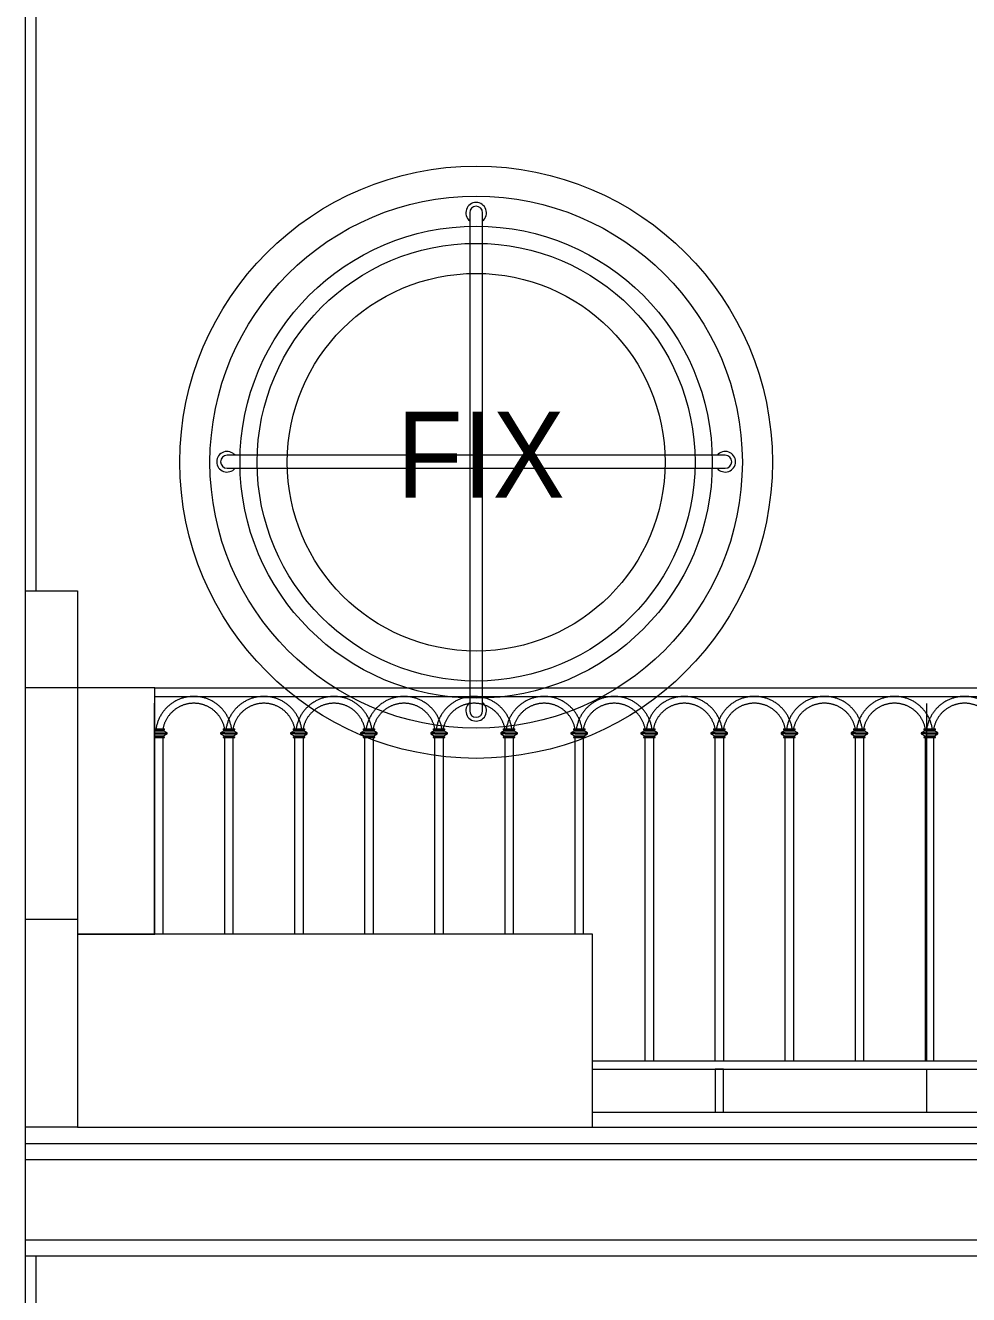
# Model space of a CAD drawing. Header units: millimetres. Extents: x -78046 to 260989, y -99288 to 158505.
# Drawn here: x 187339 to 189535, y 146957 to 149914 of the extents above; entities that cross this region are included whole.
import ezdxf
from ezdxf.xclip import XClip

# ---------------------------------------------------------------- set-up
doc = ezdxf.new("R2010")
doc.units = ezdxf.units.MM
doc.header["$LTSCALE"] = 100
doc.header["$XCLIPFRAME"] = 0
for name, color, linetype, lineweight in [('-HATCH', 8, 'Continuous', 5), ('-LINE1', 7, 'Continuous', 18), ('-LINE2', 252, 'Continuous', 9), ('-TEXT', 7, 'Continuous', 15)]:
    doc.layers.add(name, color=color, linetype=linetype, lineweight=lineweight)
doc.styles.add('X-5M-DH-TUM1$0$AVANTH', font='arial.ttf', dxfattribs={"width": 0.9})

# ---------------------------------------------------------------- blocks, each defined once
blk = doc.blocks.new('lancan')
for p, q in [((-1.1, 988.8), (6547.2, 988.8)), ((-1.1, 968.8), (6547.2, 968.8)), ((-4, 893), (0, 893)), ((-1.6, 891), (0, 891)), ((-1.6, 889), (20.8, 889)), ((0, 893), (19.2, 893)), ((19.2, 891), (0, 891)), ((19.2, 893), (23.2, 893)), ((19.2, 891), (20.8, 891)), ((20.8, 889), (20.8, 891)), ((20.8, 891), (23.2, 891)), ((29, 883.9), (20.8, 889)), ((23.2, 891), (23.2, 893)), ((161.6, 889), (153.4, 883.9)), ((159.2, 893), (159.2, 891)), ((159.2, 893), (163.2, 893)), ((159.2, 891), (161.6, 891)), ((161.6, 891), (161.6, 889)), ((161.6, 891), (163.2, 891)), ((161.6, 889), (184, 889)), ((163.2, 893), (182.4, 893)), ((182.4, 891), (163.2, 891)), ((182.4, 893), (186.4, 893)), ((182.4, 891), (184, 891)), ((184, 889), (184, 891)), ((184, 891), (186.4, 891)), ((192.2, 883.9), (184, 889)), ((186.4, 891), (186.4, 893)), ((324.8, 889), (316.6, 883.9)), ((322.4, 893), (322.4, 891)), ((322.4, 893), (326.4, 893)), ((322.4, 891), (324.8, 891)), ((324.8, 891), (324.8, 889)), ((324.8, 891), (326.4, 891)), ((324.8, 889), (347.2, 889)), ((326.4, 893), (345.6, 893)), ((345.6, 891), (326.4, 891)), ((345.6, 893), (349.6, 893)), ((345.6, 891), (347.2, 891)), ((347.2, 889), (347.2, 891)), ((347.2, 891), (349.6, 891)), ((355.4, 883.9), (347.2, 889)), ((349.6, 891), (349.6, 893)), ((488, 889), (479.8, 883.9)), ((485.6, 893), (485.6, 891)), ((485.6, 893), (489.6, 893)), ((485.6, 891), (488, 891)), ((488, 891), (488, 889)), ((488, 891), (489.6, 891)), ((488, 889), (510.4, 889)), ((489.6, 893), (508.8, 893)), ((508.8, 891), (489.6, 891)), ((508.8, 893), (512.8, 893)), ((508.8, 891), (510.4, 891)), ((510.4, 889), (510.4, 891)), ((510.4, 891), (512.8, 891)), ((518.6, 883.9), (510.4, 889)), ((512.8, 891), (512.8, 893)), ((651.2, 889), (643, 884)), ((648.8, 893), (648.8, 891)), ((648.8, 893), (652.8, 893)), ((648.8, 891), (651.2, 891)), ((651.2, 891), (651.2, 889)), ((651.2, 891), (652.8, 891)), ((651.2, 889), (673.6, 889)), ((652.8, 893), (672, 893)), ((672, 891), (652.8, 891)), ((672, 893), (676, 893)), ((672, 891), (673.6, 891)), ((673.6, 889), (673.6, 891)), ((673.6, 891), (676, 891)), ((681.8, 884), (673.6, 889)), ((676, 891), (676, 893)), ((814.4, 889), (806.2, 884)), ((812, 893), (812, 891)), ((812, 893), (816, 893)), ((812, 891), (814.4, 891)), ((814.4, 891), (814.4, 889)), ((814.4, 891), (816, 891)), ((814.4, 889), (836.8, 889)), ((816, 893), (835.2, 893)), ((835.2, 891), (816, 891)), ((835.2, 893), (839.2, 893)), ((835.2, 891), (836.8, 891)), ((836.8, 889), (836.8, 891)), ((836.8, 891), (839.2, 891)), ((845, 884), (836.8, 889)), ((839.2, 891), (839.2, 893)), ((977.6, 889), (969.4, 884)), ((975.2, 893), (975.2, 891)), ((975.2, 893), (979.2, 893)), ((975.2, 891), (977.6, 891)), ((977.6, 891), (977.6, 889)), ((977.6, 891), (979.2, 891)), ((977.6, 889), (1000, 889)), ((979.2, 893), (998.4, 893)), ((998.4, 891), (979.2, 891)), ((998.4, 893), (1002.4, 893)), ((998.4, 891), (1000, 891)), ((1000, 889), (1000, 891)), ((1000, 891), (1002.4, 891)), ((1008.2, 884), (1000, 889)), ((1002.4, 891), (1002.4, 893)), ((1140.8, 889), (1132.6, 884)), ((1138.4, 893), (1138.4, 891)), ((1138.4, 893), (1142.4, 893)), ((1138.4, 891), (1140.8, 891)), ((1140.8, 891), (1140.8, 889)), ((1140.8, 891), (1142.4, 891)), ((1140.8, 889), (1163.2, 889)), ((1142.4, 893), (1161.6, 893)), ((1161.6, 891), (1142.4, 891)), ((1161.6, 893), (1165.6, 893)), ((1161.6, 891), (1163.2, 891)), ((1163.2, 889), (1163.2, 891)), ((1163.2, 891), (1165.6, 891)), ((1171.4, 884), (1163.2, 889)), ((1165.6, 891), (1165.6, 893)), ((1304, 889), (1295.8, 884)), ((1301.6, 893), (1301.6, 891)), ((1301.6, 893), (1305.6, 893)), ((1301.6, 891), (1304, 891)), ((1304, 891), (1304, 889)), ((1304, 891), (1305.6, 891)), ((1304, 889), (1326.4, 889)), ((1305.6, 893), (1324.8, 893)), ((1324.8, 891), (1305.6, 891)), ((1324.8, 893), (1328.8, 893)), ((1324.8, 891), (1326.4, 891)), ((1326.4, 889), (1326.4, 891)), ((1326.4, 891), (1328.8, 891)), ((1334.6, 884), (1326.4, 889)), ((1328.8, 891), (1328.8, 893)), ((1467.2, 889), (1459, 884)), ((1464.8, 893), (1464.8, 891)), ((1464.8, 893), (1468.8, 893)), ((1464.8, 891), (1467.2, 891)), ((1467.2, 891), (1467.2, 889)), ((1467.2, 891), (1468.8, 891)), ((1467.2, 889), (1489.6, 889)), ((1468.8, 893), (1488, 893)), ((1488, 891), (1468.8, 891)), ((1488, 893), (1492, 893)), ((1488, 891), (1489.6, 891)), ((1489.6, 889), (1489.6, 891)), ((1489.6, 891), (1492, 891)), ((1497.8, 884), (1489.6, 889)), ((1492, 891), (1492, 893)), ((1630.4, 889), (1622.2, 884)), ((1628, 893), (1628, 891)), ((1628, 893), (1632, 893)), ((1628, 891), (1630.4, 891)), ((1630.4, 891), (1630.4, 889)), ((1630.4, 891), (1632, 891)), ((1630.4, 889), (1652.8, 889)), ((1632, 893), (1651.2, 893)), ((1651.2, 891), (1632, 891)), ((1651.2, 893), (1655.2, 893)), ((1651.2, 891), (1652.8, 891)), ((1652.8, 889), (1652.8, 891)), ((1652.8, 891), (1655.2, 891)), ((1661, 884), (1652.8, 889)), ((1655.2, 891), (1655.2, 893)), ((1793.6, 889), (1785.4, 884)), ((1791.2, 893), (1791.2, 891)), ((1791.2, 893), (1795.2, 893)), ((1791.2, 891), (1793.6, 891)), ((1793.6, 891), (1793.6, 889)), ((1793.6, 891), (1795.2, 891)), ((1793.6, 889), (1816, 889)), ((1795.2, 893), (1814.4, 893)), ((1814.4, 891), (1795.2, 891)), ((1814.4, 893), (1818.4, 893)), ((1814.4, 891), (1816, 891)), ((1816, 889), (1816, 891)), ((1816, 891), (1818.4, 891)), ((1824.2, 884), (1816, 889)), ((1818.4, 891), (1818.4, 893)), ((0, 883.9), (-9.8, 883.9)), ((0, 881.9), (-9.8, 881.9)), ((-4, 872.9), (0, 872.9)), ((-1.6, 876.9), (20.8, 876.9)), ((-1.6, 874.9), (0, 874.9)), ((0, 881.9), (0, 883.9)), ((0, 883.9), (19.2, 883.9)), ((0, 881.9), (19.2, 881.9)), ((19.2, 874.9), (0, 874.9)), ((0, 120), (0, 872.9)), ((0, 872.9), (19.2, 872.9)), ((19.2, 883.9), (19.2, 881.9)), ((19.2, 883.9), (29, 883.9)), ((19.2, 881.9), (29, 881.9)), ((19.2, 874.9), (20.8, 874.9)), ((19.2, 872.9), (19.2, 120)), ((19.2, 872.9), (23.2, 872.9)), ((20.8, 876.9), (29, 881.9)), ((20.8, 874.9), (20.8, 876.9)), ((20.8, 874.9), (23.2, 874.9)), ((23.2, 872.9), (23.2, 874.9)), ((29, 881.9), (29, 883.9)), ((153.4, 883.9), (153.4, 881.9)), ((163.2, 883.9), (153.4, 883.9)), ((153.4, 881.9), (161.6, 876.9)), ((163.2, 881.9), (153.4, 881.9)), ((159.2, 874.9), (159.2, 872.9)), ((159.2, 874.9), (161.6, 874.9)), ((159.2, 872.9), (163.2, 872.9)), ((161.6, 876.9), (161.6, 874.9)), ((161.6, 876.9), (184, 876.9)), ((161.6, 874.9), (163.2, 874.9)), ((163.2, 881.9), (163.2, 883.9)), ((163.2, 883.9), (182.4, 883.9)), ((163.2, 881.9), (182.4, 881.9)), ((182.4, 874.9), (163.2, 874.9)), ((163.2, 120), (163.2, 872.9)), ((163.2, 872.9), (182.4, 872.9)), ((182.4, 883.9), (182.4, 881.9)), ((182.4, 883.9), (192.2, 883.9)), ((182.4, 881.9), (192.2, 881.9)), ((182.4, 874.9), (184, 874.9)), ((182.4, 872.9), (182.4, 120)), ((182.4, 872.9), (186.4, 872.9)), ((184, 876.9), (192.2, 881.9)), ((184, 874.9), (184, 876.9)), ((184, 874.9), (186.4, 874.9)), ((186.4, 872.9), (186.4, 874.9)), ((192.2, 881.9), (192.2, 883.9)), ((316.6, 883.9), (316.6, 881.9)), ((326.4, 883.9), (316.6, 883.9)), ((316.6, 881.9), (324.8, 876.9)), ((326.4, 881.9), (316.6, 881.9)), ((322.4, 874.9), (322.4, 872.9)), ((322.4, 874.9), (324.8, 874.9)), ((322.4, 872.9), (326.4, 872.9)), ((324.8, 876.9), (324.8, 874.9)), ((324.8, 876.9), (347.2, 876.9)), ((324.8, 874.9), (326.4, 874.9)), ((326.4, 881.9), (326.4, 883.9)), ((326.4, 883.9), (345.6, 883.9)), ((326.4, 881.9), (345.6, 881.9)), ((345.6, 874.9), (326.4, 874.9)), ((326.4, 120), (326.4, 872.9)), ((326.4, 872.9), (345.6, 872.9)), ((345.6, 883.9), (345.6, 881.9)), ((345.6, 883.9), (355.4, 883.9)), ((345.6, 881.9), (355.4, 881.9)), ((345.6, 874.9), (347.2, 874.9)), ((345.6, 872.9), (345.6, 120)), ((345.6, 872.9), (349.6, 872.9)), ((347.2, 876.9), (355.4, 881.9)), ((347.2, 874.9), (347.2, 876.9)), ((347.2, 874.9), (349.6, 874.9)), ((349.6, 872.9), (349.6, 874.9)), ((355.4, 881.9), (355.4, 883.9)), ((479.8, 883.9), (479.8, 881.9)), ((489.6, 883.9), (479.8, 883.9)), ((479.8, 881.9), (488, 876.9)), ((489.6, 881.9), (479.8, 881.9)), ((485.6, 874.9), (485.6, 872.9)), ((485.6, 874.9), (488, 874.9)), ((485.6, 872.9), (489.6, 872.9)), ((488, 876.9), (488, 874.9)), ((488, 876.9), (510.4, 876.9)), ((488, 874.9), (489.6, 874.9)), ((489.6, 881.9), (489.6, 883.9)), ((489.6, 883.9), (508.8, 883.9)), ((489.6, 881.9), (508.8, 881.9)), ((508.8, 874.9), (489.6, 874.9)), ((489.6, 120), (489.6, 872.9)), ((489.6, 872.9), (508.8, 872.9)), ((508.8, 883.9), (508.8, 881.9)), ((508.8, 883.9), (518.6, 883.9)), ((508.8, 881.9), (518.6, 881.9)), ((508.8, 874.9), (510.4, 874.9)), ((508.8, 872.9), (508.8, 120)), ((508.8, 872.9), (512.8, 872.9)), ((510.4, 876.9), (518.6, 881.9)), ((510.4, 874.9), (510.4, 876.9)), ((510.4, 874.9), (512.8, 874.9)), ((512.8, 872.9), (512.8, 874.9)), ((518.6, 881.9), (518.6, 883.9)), ((643, 884), (643, 882)), ((652.8, 884), (643, 884)), ((643, 882), (651.2, 876.9)), ((652.8, 882), (643, 882)), ((648.8, 874.9), (648.8, 872.9)), ((648.8, 874.9), (651.2, 874.9)), ((648.8, 872.9), (652.8, 872.9)), ((651.2, 876.9), (651.2, 874.9)), ((651.2, 876.9), (673.6, 876.9)), ((651.2, 874.9), (652.8, 874.9)), ((652.8, 882), (652.8, 884)), ((652.8, 884), (672, 884)), ((652.8, 882), (672, 882)), ((672, 874.9), (652.8, 874.9)), ((652.8, 120), (652.8, 872.9)), ((652.8, 872.9), (672, 872.9)), ((672, 884), (672, 882)), ((672, 884), (681.8, 884)), ((672, 882), (681.8, 882)), ((672, 874.9), (673.6, 874.9)), ((672, 872.9), (672, 120)), ((672, 872.9), (676, 872.9)), ((673.6, 876.9), (681.8, 882)), ((673.6, 874.9), (673.6, 876.9)), ((673.6, 874.9), (676, 874.9)), ((676, 872.9), (676, 874.9)), ((681.8, 882), (681.8, 884)), ((806.2, 884), (806.2, 882)), ((816, 884), (806.2, 884)), ((806.2, 882), (814.4, 876.9)), ((816, 882), (806.2, 882)), ((812, 874.9), (812, 872.9)), ((812, 874.9), (814.4, 874.9)), ((812, 872.9), (816, 872.9)), ((814.4, 876.9), (814.4, 874.9)), ((814.4, 876.9), (836.8, 876.9)), ((814.4, 874.9), (816, 874.9)), ((816, 882), (816, 884)), ((816, 884), (835.2, 884)), ((816, 882), (835.2, 882)), ((835.2, 874.9), (816, 874.9)), ((816, 120), (816, 872.9)), ((816, 872.9), (835.2, 872.9)), ((835.2, 884), (835.2, 882)), ((835.2, 884), (845, 884)), ((835.2, 882), (845, 882)), ((835.2, 874.9), (836.8, 874.9)), ((835.2, 872.9), (835.2, 120)), ((835.2, 872.9), (839.2, 872.9)), ((836.8, 876.9), (845, 882)), ((836.8, 874.9), (836.8, 876.9)), ((836.8, 874.9), (839.2, 874.9)), ((839.2, 872.9), (839.2, 874.9)), ((845, 882), (845, 884)), ((969.4, 884), (969.4, 882)), ((979.2, 884), (969.4, 884)), ((969.4, 882), (977.6, 876.9)), ((979.2, 882), (969.4, 882)), ((975.2, 874.9), (975.2, 872.9)), ((975.2, 874.9), (977.6, 874.9)), ((975.2, 872.9), (979.2, 872.9)), ((977.6, 876.9), (977.6, 874.9)), ((977.6, 876.9), (1000, 876.9)), ((977.6, 874.9), (979.2, 874.9)), ((979.2, 882), (979.2, 884)), ((979.2, 884), (998.4, 884)), ((979.2, 882), (998.4, 882)), ((998.4, 874.9), (979.2, 874.9)), ((979.2, 120), (979.2, 872.9)), ((979.2, 872.9), (998.4, 872.9)), ((998.4, 884), (998.4, 882)), ((998.4, 884), (1008.2, 884)), ((998.4, 882), (1008.2, 882)), ((998.4, 874.9), (1000, 874.9)), ((998.4, 872.9), (998.4, 120)), ((998.4, 872.9), (1002.4, 872.9)), ((1000, 876.9), (1008.2, 882)), ((1000, 874.9), (1000, 876.9)), ((1000, 874.9), (1002.4, 874.9)), ((1002.4, 872.9), (1002.4, 874.9)), ((1008.2, 882), (1008.2, 884)), ((1132.6, 884), (1132.6, 882)), ((1142.4, 884), (1132.6, 884)), ((1132.6, 882), (1140.8, 876.9)), ((1142.4, 882), (1132.6, 882)), ((1138.4, 874.9), (1138.4, 872.9)), ((1138.4, 874.9), (1140.8, 874.9)), ((1138.4, 872.9), (1142.4, 872.9)), ((1140.8, 876.9), (1140.8, 874.9)), ((1140.8, 876.9), (1163.2, 876.9)), ((1140.8, 874.9), (1142.4, 874.9)), ((1142.4, 882), (1142.4, 884)), ((1142.4, 884), (1161.6, 884)), ((1142.4, 882), (1161.6, 882)), ((1161.6, 874.9), (1142.4, 874.9)), ((1142.4, 120), (1142.4, 872.9)), ((1142.4, 872.9), (1161.6, 872.9)), ((1161.6, 884), (1161.6, 882)), ((1161.6, 884), (1171.4, 884)), ((1161.6, 882), (1171.4, 882)), ((1161.6, 874.9), (1163.2, 874.9)), ((1161.6, 872.9), (1161.6, 120)), ((1161.6, 872.9), (1165.6, 872.9)), ((1163.2, 876.9), (1171.4, 882)), ((1163.2, 874.9), (1163.2, 876.9)), ((1163.2, 874.9), (1165.6, 874.9)), ((1165.6, 872.9), (1165.6, 874.9)), ((1171.4, 882), (1171.4, 884)), ((1295.8, 884), (1295.8, 882)), ((1305.6, 884), (1295.8, 884)), ((1295.8, 882), (1304, 876.9)), ((1305.6, 882), (1295.8, 882)), ((1301.6, 874.9), (1301.6, 872.9)), ((1301.6, 874.9), (1304, 874.9)), ((1301.6, 872.9), (1305.6, 872.9)), ((1304, 876.9), (1304, 874.9)), ((1304, 876.9), (1326.4, 876.9)), ((1304, 874.9), (1305.6, 874.9)), ((1305.6, 882), (1305.6, 884)), ((1305.6, 884), (1324.8, 884)), ((1305.6, 882), (1324.8, 882)), ((1324.8, 874.9), (1305.6, 874.9)), ((1305.6, 120), (1305.6, 872.9)), ((1305.6, 872.9), (1324.8, 872.9)), ((1324.8, 884), (1324.8, 882)), ((1324.8, 884), (1334.6, 884)), ((1324.8, 882), (1334.6, 882)), ((1324.8, 874.9), (1326.4, 874.9)), ((1324.8, 872.9), (1324.8, 120)), ((1324.8, 872.9), (1328.8, 872.9)), ((1326.4, 876.9), (1334.6, 882)), ((1326.4, 874.9), (1326.4, 876.9)), ((1326.4, 874.9), (1328.8, 874.9)), ((1328.8, 872.9), (1328.8, 874.9)), ((1334.6, 882), (1334.6, 884)), ((1459, 884), (1459, 882)), ((1468.8, 884), (1459, 884)), ((1459, 882), (1467.2, 876.9)), ((1468.8, 882), (1459, 882)), ((1464.8, 874.9), (1464.8, 872.9)), ((1464.8, 874.9), (1467.2, 874.9)), ((1464.8, 872.9), (1468.8, 872.9)), ((1467.2, 876.9), (1467.2, 874.9)), ((1467.2, 876.9), (1489.6, 876.9)), ((1467.2, 874.9), (1468.8, 874.9)), ((1468.8, 882), (1468.8, 884)), ((1468.8, 884), (1488, 884)), ((1468.8, 882), (1488, 882)), ((1488, 874.9), (1468.8, 874.9)), ((1468.8, 120), (1468.8, 872.9)), ((1468.8, 872.9), (1488, 872.9)), ((1488, 884), (1488, 882)), ((1488, 884), (1497.8, 884)), ((1488, 882), (1497.8, 882)), ((1488, 874.9), (1489.6, 874.9)), ((1488, 872.9), (1488, 120)), ((1488, 872.9), (1492, 872.9)), ((1489.6, 876.9), (1497.8, 882)), ((1489.6, 874.9), (1489.6, 876.9)), ((1489.6, 874.9), (1492, 874.9)), ((1492, 872.9), (1492, 874.9)), ((1497.8, 882), (1497.8, 884)), ((1622.2, 884), (1622.2, 882)), ((1632, 884), (1622.2, 884)), ((1622.2, 882), (1630.4, 876.9)), ((1632, 882), (1622.2, 882)), ((1628, 874.9), (1628, 872.9)), ((1628, 874.9), (1630.4, 874.9)), ((1628, 872.9), (1632, 872.9)), ((1630.4, 876.9), (1630.4, 874.9)), ((1630.4, 876.9), (1652.8, 876.9)), ((1630.4, 874.9), (1632, 874.9)), ((1632, 882), (1632, 884)), ((1632, 884), (1651.2, 884)), ((1632, 882), (1651.2, 882)), ((1651.2, 874.9), (1632, 874.9)), ((1632, 120), (1632, 872.9)), ((1632, 872.9), (1651.2, 872.9)), ((1651.2, 884), (1651.2, 882)), ((1651.2, 884), (1661, 884)), ((1651.2, 882), (1661, 882)), ((1651.2, 874.9), (1652.8, 874.9)), ((1651.2, 872.9), (1651.2, 120)), ((1651.2, 872.9), (1655.2, 872.9)), ((1652.8, 876.9), (1661, 882)), ((1652.8, 874.9), (1652.8, 876.9)), ((1652.8, 874.9), (1655.2, 874.9)), ((1655.2, 872.9), (1655.2, 874.9)), ((1661, 882), (1661, 884)), ((1785.4, 884), (1785.4, 882)), ((1795.2, 884), (1785.4, 884)), ((1785.4, 882), (1793.6, 876.9)), ((1795.2, 882), (1785.4, 882)), ((1791.2, 874.9), (1791.2, 872.9)), ((1791.2, 874.9), (1793.6, 874.9)), ((1791.2, 872.9), (1795.2, 872.9)), ((1793.6, 876.9), (1793.6, 874.9)), ((1793.6, 876.9), (1816, 876.9)), ((1793.6, 874.9), (1795.2, 874.9)), ((1795.2, 882), (1795.2, 884)), ((1795.2, 884), (1814.4, 884)), ((1795.2, 882), (1814.4, 882)), ((1814.4, 874.9), (1795.2, 874.9)), ((1795.2, 120), (1795.2, 872.9)), ((1795.2, 872.9), (1814.4, 872.9)), ((1814.4, 884), (1814.4, 882)), ((1814.4, 884), (1824.2, 884)), ((1814.4, 882), (1824.2, 882)), ((1814.4, 874.9), (1816, 874.9)), ((1814.4, 872.9), (1814.4, 120)), ((1814.4, 872.9), (1818.4, 872.9)), ((1816, 876.9), (1824.2, 882)), ((1816, 874.9), (1816, 876.9)), ((1816, 874.9), (1818.4, 874.9)), ((1818.4, 872.9), (1818.4, 874.9)), ((1824.2, 882), (1824.2, 884)), ((-1.1, 120), (6547.2, 120)), ((-1.1, 100), (6547.2, 100)), ((-1.1, 0), (6547.2, 0))]:
    blk.add_line(p, q)
blk.add_lwpolyline([(1324.8, 100), (1305.6, 100), (1305.6, 0), (1324.8, 0)], close=True)
for centre, radius, start, end in [((91.2, 879.7), 89.2, 8.5304, 171.4696), ((91.2, 879.7), 73.2, 10.4137, 169.5863), ((254.4, 879.7), 89.2, 8.5304, 171.4696), ((254.4, 879.7), 73.2, 10.4137, 169.5863), ((417.6, 879.7), 89.2, 8.5304, 171.4696), ((417.6, 879.7), 73.2, 10.4137, 169.5863), ((580.8, 879.7), 89.2, 8.5304, 171.4696), ((580.8, 879.7), 73.2, 10.4137, 169.5863), ((744, 879.7), 89.2, 8.5304, 171.4696), ((744, 879.7), 73.2, 10.4137, 169.5863), ((907.2, 879.7), 89.2, 8.5304, 171.4696), ((907.2, 879.7), 73.2, 10.4137, 169.5863), ((1070.4, 879.7), 89.2, 8.5304, 171.4696), ((1070.4, 879.7), 73.2, 10.4137, 169.5863), ((1233.6, 879.7), 89.2, 8.5304, 171.4696), ((1233.6, 879.7), 73.2, 10.4137, 169.5863), ((1396.8, 879.8), 89.2, 8.5304, 171.4696), ((1396.8, 879.8), 73.2, 10.4137, 169.5863), ((1560, 879.8), 89.2, 8.5304, 171.4696), ((1560, 879.8), 73.2, 10.4137, 169.5863), ((1723.2, 879.8), 89.2, 8.5304, 171.4696), ((1723.2, 879.8), 73.2, 10.4137, 169.5863), ((1886.4, 879.8), 89.2, 8.5304, 171.4696), ((1886.4, 879.8), 73.2, 10.4137, 169.5863)]:
    blk.add_arc(centre, radius, start, end)

msp = doc.modelspace()

# ---------------------------------------------------------------- linework, layer by layer
at = {"layer": '-HATCH'}
for p, q in [((187363.5, 148596.6), (187363.5, 150796.8)), ((187363.5, 144509.2), (187363.5, 147046.8))]:
    msp.add_line(p, q, dxfattribs=at)
for points in [[(188403.4, 149477.7, 1), (188373.4, 149477.7), (188373.4, 148317.2, 1), (188403.4, 148317.2)], [(188968.6, 148882.5, 1), (188968.6, 148912.5), (187808.1, 148912.5, 1), (187808.1, 148882.5)]]:
    msp.add_lwpolyline(points, format="xyb", close=True, dxfattribs=at)
for radius in [620, 550, 510]:
    msp.add_circle((188388.4, 148896.4), radius, dxfattribs=at)
for centre, start, end in [((188388.4, 149477.7), 308.6956, 231.3044), ((187808.1, 148897.5), 38.6956, 321.3044), ((188968.6, 148897.5), 218.6956, 141.3044), ((188388.4, 148317.2), 128.6956, 51.3044)]:
    msp.add_arc(centre, 24, start, end, dxfattribs=at)
at = {"layer": '-LINE1', "color": 0, "lineweight": 20}
for p, q in [((187338.5, 136446.8), (187338.5, 151096.8)), ((187459.6, 148370.6), (187338.5, 148370.6)), ((187637.9, 148370.6), (187459.6, 148370.6)), ((187638.5, 148334.7), (187638.5, 147796.8)), ((189438.5, 147501.8), (189438.5, 148334.5)), ((187459.6, 147831.1), (187338.5, 147831.1)), ((189438.5, 147381.8), (189438.5, 147481.8)), ((188658.6, 147381.8), (191517.5, 147381.8)), ((188658.6, 147346.8), (192018.6, 147346.8)), ((187338.5, 147046.8), (192838.5, 147046.8))]:
    msp.add_line(p, q, dxfattribs=at)
for points in [[(187338.5, 148596.6), (187459.6, 148596.6), (187459.6, 147346.8), (187338.5, 147346.8)], [(187639.6, 148370.6), (187459.6, 148370.6), (187459.6, 147796.8), (187639.6, 147796.8)], [(188659.5, 147796.8), (187459.6, 147796.8), (187459.6, 147346.8), (188659.5, 147346.8)]]:
    msp.add_lwpolyline(points, close=True, dxfattribs=at)
for radius in [690, 440]:
    msp.add_circle((188388.4, 148896.4), radius, dxfattribs=at)
at = {"layer": '-LINE2'}
for p, q in [((187338.5, 147309.3), (192838.5, 147309.3)), ((187338.5, 147271.8), (192838.5, 147271.8)), ((187338.5, 147084.3), (192838.5, 147084.3))]:
    msp.add_line(p, q, dxfattribs=at)

# ---------------------------------------------------------------- block references
at = {"layer": '-HATCH', "color": 2}
ref = msp.add_blockref('lancan', (187639.6, 147381.8), dxfattribs=at)
XClip(ref).set_block_clipping_path([(0.0000222539, 999.6273120516), (-1.092098235, 415.0064992234), (1019.9367937481, 415.0064992234), (1018.9889880492, -34.9935007766), (3877.9074478885, -34.9935007766), (3877.9074478885, 415.0064992234), (4897.8442193827, 415.0064992234), (4897.8442193827, 988.8015484687)])

# ---------------------------------------------------------------- texts
at = {"layer": '-TEXT', "color": 2, "style": 'X-5M-DH-TUM1$0$AVANTH', "width": 0.9}
msp.add_text('FIX', height=200, dxfattribs=at).set_placement((188203.5, 148814))

doc.saveas('drawing.dxf')
